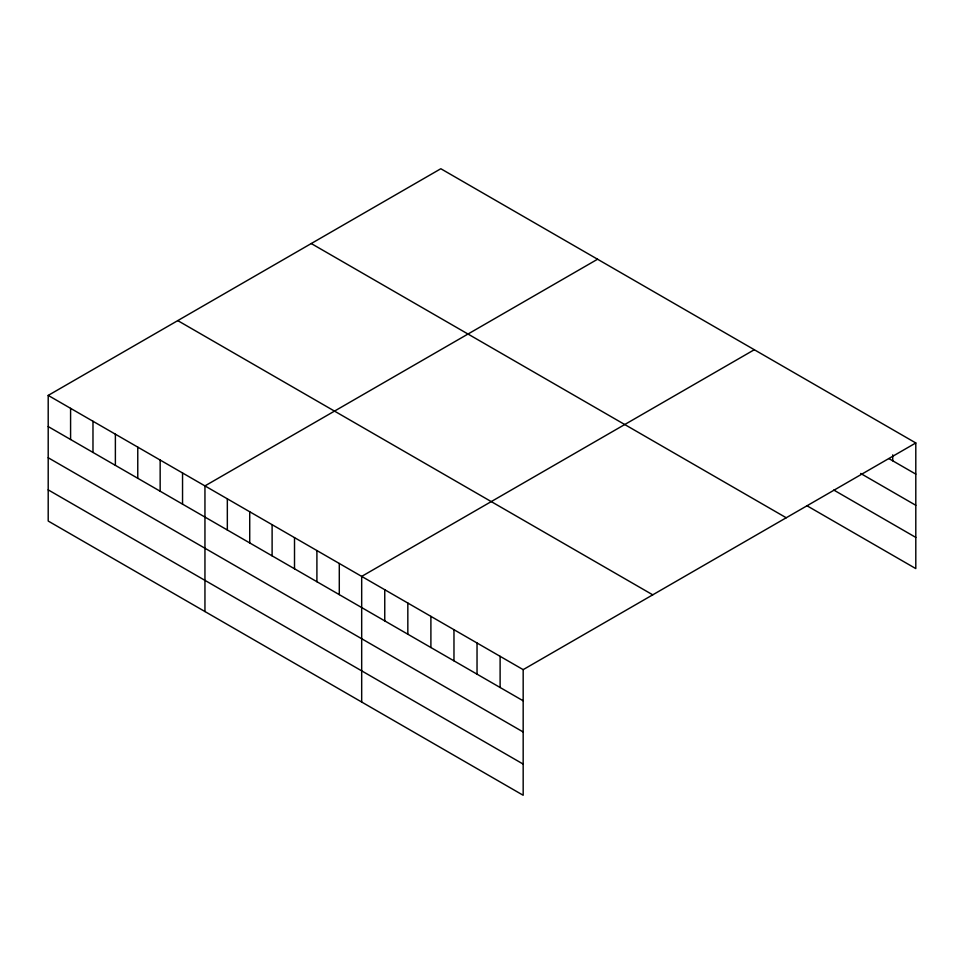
<?xml version="1.0" encoding="UTF-8"?>
<svg xmlns="http://www.w3.org/2000/svg" width="964" height="964" viewBox="0 0 964 964"><rect width="100%" height="100%" fill="white"/><g stroke="black" fill="none" stroke-linecap="round" stroke-linejoin="round"><path stroke-width="1.45" d="M48.2 395.409L523.175 669.643L523.175 795.264L48.2 521.042L48.2 395.409L440.825 168.736L915.8 442.958L915.8 568.591L806.856 505.69M597.559 259.232L204.946 485.904L204.946 611.538M754.306 349.727L361.681 576.4L361.681 702.021M523.175 669.643L915.8 442.958M888.88 458.587L915.8 474.119M860.683 473.481L915.8 505.293M833.776 490.049L915.8 537.418M311.252 243.543L786.238 517.764M177.762 320.614L652.749 594.836M48.2 426.57L523.175 700.804M48.2 457.743L523.175 731.977M48.2 489.869L523.175 764.091M892.724 454.863L892.724 460.804M500.111 656.315L500.111 687.477M477.035 643L477.035 674.161M453.972 629.685L453.972 660.846M430.896 616.358L430.896 647.519M407.832 603.042L407.832 634.204M384.757 589.727L384.757 620.888M339.292 563.47L339.292 594.631M316.903 550.552L316.903 581.714M294.514 537.623L294.514 568.784M272.113 524.693L272.113 555.854M249.724 511.764L249.724 542.925M227.335 498.834L227.335 529.995M182.545 472.987L182.545 504.136M160.157 460.057L160.157 491.218M137.768 447.127L137.768 478.289M115.379 434.198L115.379 465.359M92.978 421.268L92.978 452.429M70.589 408.338L70.589 439.5"/></g></svg>
